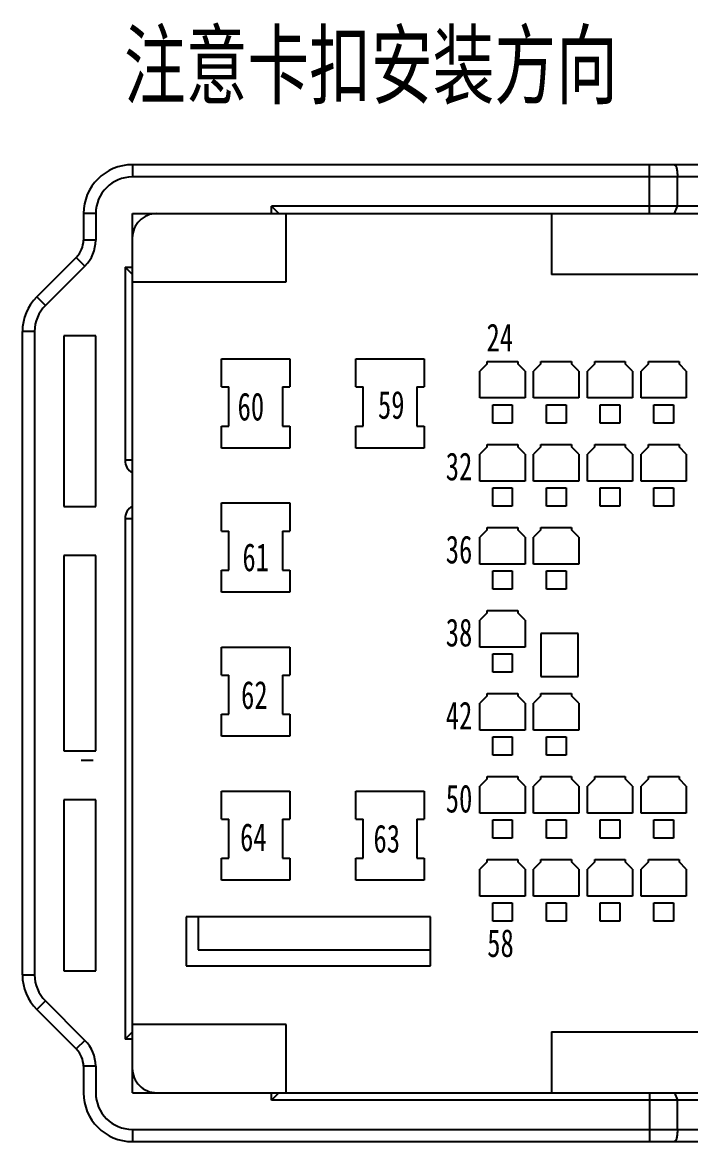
# Model space of a CAD drawing. Header units: inches. Extents: x 47316 to 59086, y 3141 to 11743.
# Drawn here: x 50722 to 50773.7, y 6235.7 to 6322.3 of the extents above; entities that cross this region are included whole.
import ezdxf

# ---------------------------------------------------------------- set-up
doc = ezdxf.new("R2010")
doc.units = ezdxf.units.IN
doc.header["$MEASUREMENT"] = 0
doc.layers.add('_BLACK_HOLE', color=7, linetype='Continuous')
doc.styles.add('MtX_FangSong_GB2312', font='')
doc.styles.get("Standard").update_dxf_attribs({"font": ''})
doc.styles.get('MtX_FangSong_GB2312').set_extended_font_data('FangSong_GB2312')
doc.styles.get('Standard').set_extended_font_data('SimSun')

msp = doc.modelspace()

# ---------------------------------------------------------------- linework, layer by layer
at = {"layer": '_BLACK_HOLE', "color": 0}
for p, q in [((50730.502, 6311.289), (50730.502, 6310.344)), ((50832.171, 6311.289), (50730.502, 6311.289)), ((50770.516, 6307.509), (50770.516, 6311.289)), ((50832.171, 6310.344), (50730.501, 6310.344)), ((50772.663, 6308.076), (50772.663, 6310.344)), ((50741.273, 6307.509), (50741.273, 6308.076)), ((50741.84, 6307.509), (50741.273, 6308.076)), ((50780.968, 6308.076), (50741.273, 6308.076)), ((50772.448, 6307.509), (50772.663, 6308.076)), ((50726.722, 6307.509), (50726.722, 6305.457)), ((50727.667, 6307.509), (50726.722, 6307.509)), ((50727.667, 6307.509), (50727.667, 6305.457)), ((50730.502, 6239.478), (50730.502, 6307.509)), ((50730.502, 6307.509), (50791.178, 6307.509)), ((50742.407, 6302.218), (50742.407, 6307.509)), ((50762.911, 6307.509), (50762.911, 6302.785)), ((50727.667, 6305.457), (50726.722, 6305.457)), ((50726.168, 6304.121), (50723.105, 6301.057)), ((50726.837, 6303.453), (50726.168, 6304.121)), ((50723.773, 6300.389), (50726.837, 6303.453)), ((50729.935, 6303.352), (50729.935, 6288.422)), ((50729.935, 6303.352), (50730.502, 6302.785)), ((50729.935, 6303.352), (50730.502, 6303.352)), ((50778.029, 6302.785), (50762.911, 6302.785)), ((50730.502, 6302.218), (50742.407, 6302.218)), ((50723.773, 6300.389), (50723.105, 6301.057)), ((50721.998, 6248.602), (50721.998, 6298.385)), ((50722.942, 6298.385), (50721.998, 6298.385)), ((50722.942, 6298.385), (50722.942, 6248.602)), ((50725.21, 6298.06), (50725.21, 6284.832)), ((50727.667, 6298.06), (50725.21, 6298.06)), ((50727.667, 6284.832), (50727.667, 6298.06)), ((50737.399, 6294.092), (50737.399, 6296.265)), ((50737.399, 6296.265), (50742.69, 6296.265)), ((50742.69, 6296.265), (50742.69, 6294.092)), ((50747.793, 6294.092), (50747.793, 6296.265)), ((50747.793, 6296.265), (50753.084, 6296.265)), ((50753.084, 6296.265), (50753.084, 6294.092)), ((50757.95, 6295.887), (50757.383, 6295.32)), ((50757.95, 6295.887), (50757.95, 6296.076)), ((50757.95, 6296.076), (50760.313, 6296.076)), ((50760.313, 6296.076), (50760.313, 6295.887)), ((50760.879, 6295.32), (50760.313, 6295.887)), ((50762.108, 6295.887), (50761.541, 6295.32)), ((50762.108, 6295.887), (50762.108, 6296.076)), ((50762.108, 6296.076), (50764.47, 6296.076)), ((50764.47, 6296.076), (50764.47, 6295.887)), ((50765.037, 6295.32), (50764.47, 6295.887)), ((50766.265, 6295.887), (50765.698, 6295.32)), ((50766.265, 6295.887), (50766.265, 6296.076)), ((50766.265, 6296.076), (50768.628, 6296.076)), ((50768.628, 6296.076), (50768.628, 6295.887)), ((50769.194, 6295.32), (50768.628, 6295.887)), ((50770.423, 6295.887), (50769.856, 6295.32)), ((50770.423, 6295.887), (50770.423, 6296.076)), ((50770.423, 6296.076), (50772.785, 6296.076)), ((50772.785, 6296.076), (50772.785, 6295.887)), ((50773.352, 6295.32), (50772.785, 6295.887)), ((50757.383, 6293.241), (50757.383, 6295.32)), ((50760.879, 6295.32), (50760.879, 6293.241)), ((50761.541, 6293.241), (50761.541, 6295.32)), ((50765.037, 6295.32), (50765.037, 6293.241)), ((50765.698, 6293.241), (50765.698, 6295.32)), ((50769.194, 6295.32), (50769.194, 6293.241)), ((50769.856, 6293.241), (50769.856, 6295.32)), ((50773.352, 6295.32), (50773.352, 6293.241)), ((50737.399, 6294.092), (50737.966, 6294.092)), ((50737.966, 6291.068), (50737.966, 6294.092)), ((50742.124, 6294.092), (50742.124, 6291.068)), ((50742.124, 6294.092), (50742.69, 6294.092)), ((50747.793, 6294.092), (50748.36, 6294.092)), ((50748.36, 6291.068), (50748.36, 6294.092)), ((50752.517, 6294.092), (50752.517, 6291.068)), ((50752.517, 6294.092), (50753.084, 6294.092)), ((50760.879, 6293.241), (50757.383, 6293.241)), ((50765.037, 6293.241), (50761.541, 6293.241)), ((50769.194, 6293.241), (50765.698, 6293.241)), ((50773.352, 6293.241), (50769.856, 6293.241)), ((50758.376, 6291.304), (50758.376, 6292.722)), ((50758.376, 6292.722), (50759.887, 6292.722)), ((50759.887, 6292.722), (50759.887, 6291.304)), ((50762.533, 6291.304), (50762.533, 6292.722)), ((50762.533, 6292.722), (50764.045, 6292.722)), ((50764.045, 6292.722), (50764.045, 6291.304)), ((50766.69, 6291.304), (50766.69, 6292.722)), ((50766.69, 6292.722), (50768.202, 6292.722)), ((50768.202, 6292.722), (50768.202, 6291.304)), ((50770.848, 6291.304), (50770.848, 6292.722)), ((50770.848, 6292.722), (50772.36, 6292.722)), ((50772.36, 6292.722), (50772.36, 6291.304)), ((50737.399, 6289.367), (50737.399, 6291.068)), ((50737.399, 6291.068), (50737.966, 6291.068)), ((50742.124, 6291.068), (50742.69, 6291.068)), ((50742.69, 6291.068), (50742.69, 6289.367)), ((50747.793, 6289.367), (50747.793, 6291.068)), ((50747.793, 6291.068), (50748.36, 6291.068)), ((50752.517, 6291.068), (50753.084, 6291.068)), ((50753.084, 6291.068), (50753.084, 6289.367)), ((50759.887, 6291.304), (50758.376, 6291.304)), ((50764.045, 6291.304), (50762.533, 6291.304)), ((50768.202, 6291.304), (50766.69, 6291.304)), ((50772.36, 6291.304), (50770.848, 6291.304)), ((50742.69, 6289.367), (50737.399, 6289.367)), ((50753.084, 6289.367), (50747.793, 6289.367)), ((50757.95, 6289.462), (50757.383, 6288.895)), ((50757.95, 6289.462), (50757.95, 6289.651)), ((50757.95, 6289.651), (50760.313, 6289.651)), ((50760.313, 6289.651), (50760.313, 6289.462)), ((50760.879, 6288.895), (50760.313, 6289.462)), ((50762.108, 6289.462), (50761.541, 6288.895)), ((50762.108, 6289.462), (50762.108, 6289.651)), ((50762.108, 6289.651), (50764.47, 6289.651)), ((50764.47, 6289.651), (50764.47, 6289.462)), ((50765.037, 6288.895), (50764.47, 6289.462)), ((50766.265, 6289.462), (50765.698, 6288.895)), ((50766.265, 6289.462), (50766.265, 6289.651)), ((50766.265, 6289.651), (50768.628, 6289.651)), ((50768.628, 6289.651), (50768.628, 6289.462)), ((50769.194, 6288.895), (50768.628, 6289.462)), ((50770.423, 6289.462), (50769.856, 6288.895)), ((50770.423, 6289.462), (50770.423, 6289.651)), ((50770.423, 6289.651), (50772.785, 6289.651)), ((50772.785, 6289.651), (50772.785, 6289.462)), ((50773.352, 6288.895), (50772.785, 6289.462)), ((50757.383, 6286.816), (50757.383, 6288.895)), ((50760.879, 6288.895), (50760.879, 6286.816)), ((50761.541, 6286.816), (50761.541, 6288.895)), ((50765.037, 6288.895), (50765.037, 6286.816)), ((50765.698, 6286.816), (50765.698, 6288.895)), ((50769.194, 6288.895), (50769.194, 6286.816)), ((50769.856, 6286.816), (50769.856, 6288.895)), ((50773.352, 6288.895), (50773.352, 6286.816)), ((50730.502, 6288.422), (50729.935, 6288.422)), ((50760.879, 6286.816), (50757.383, 6286.816)), ((50765.037, 6286.816), (50761.541, 6286.816)), ((50769.194, 6286.816), (50765.698, 6286.816)), ((50773.352, 6286.816), (50769.856, 6286.816)), ((50758.376, 6284.879), (50758.376, 6286.296)), ((50758.376, 6286.296), (50759.887, 6286.296)), ((50759.887, 6286.296), (50759.887, 6284.879)), ((50762.533, 6284.879), (50762.533, 6286.296)), ((50762.533, 6286.296), (50764.045, 6286.296)), ((50764.045, 6286.296), (50764.045, 6284.879)), ((50766.69, 6284.879), (50766.69, 6286.296)), ((50766.69, 6286.296), (50768.202, 6286.296)), ((50768.202, 6286.296), (50768.202, 6284.879)), ((50770.848, 6284.879), (50770.848, 6286.296)), ((50770.848, 6286.296), (50772.36, 6286.296)), ((50772.36, 6286.296), (50772.36, 6284.879)), ((50737.399, 6282.942), (50737.399, 6285.115)), ((50737.399, 6285.115), (50742.69, 6285.115)), ((50742.69, 6285.115), (50742.69, 6282.942)), ((50725.21, 6284.832), (50727.667, 6284.832)), ((50759.887, 6284.879), (50758.376, 6284.879)), ((50764.045, 6284.879), (50762.533, 6284.879)), ((50768.202, 6284.879), (50766.69, 6284.879)), ((50772.36, 6284.879), (50770.848, 6284.879)), ((50729.935, 6283.887), (50729.935, 6243.635)), ((50730.502, 6283.887), (50729.935, 6283.887)), ((50737.399, 6282.942), (50737.966, 6282.942)), ((50737.966, 6279.919), (50737.966, 6282.942)), ((50742.124, 6282.942), (50742.124, 6279.919)), ((50742.124, 6282.942), (50742.69, 6282.942)), ((50757.95, 6283.037), (50757.383, 6282.47)), ((50757.383, 6280.391), (50757.383, 6282.47)), ((50757.95, 6283.037), (50757.95, 6283.226)), ((50757.95, 6283.226), (50760.313, 6283.226)), ((50760.313, 6283.226), (50760.313, 6283.037)), ((50760.879, 6282.47), (50760.313, 6283.037)), ((50760.879, 6282.47), (50760.879, 6280.391)), ((50762.108, 6283.037), (50761.541, 6282.47)), ((50761.541, 6280.391), (50761.541, 6282.47)), ((50762.108, 6283.037), (50762.108, 6283.226)), ((50762.108, 6283.226), (50764.47, 6283.226)), ((50764.47, 6283.226), (50764.47, 6283.037)), ((50765.037, 6282.47), (50764.47, 6283.037)), ((50765.037, 6282.47), (50765.037, 6280.391)), ((50725.21, 6281.052), (50725.21, 6265.934)), ((50727.667, 6281.052), (50725.21, 6281.052)), ((50727.667, 6265.934), (50727.667, 6281.052)), ((50737.399, 6278.218), (50737.399, 6279.919)), ((50737.399, 6279.919), (50737.966, 6279.919)), ((50742.124, 6279.919), (50742.69, 6279.919)), ((50742.69, 6279.919), (50742.69, 6278.218)), ((50760.879, 6280.391), (50757.383, 6280.391)), ((50758.376, 6278.454), (50758.376, 6279.871)), ((50758.376, 6279.871), (50759.887, 6279.871)), ((50759.887, 6279.871), (50759.887, 6278.454)), ((50765.037, 6280.391), (50761.541, 6280.391)), ((50762.533, 6278.454), (50762.533, 6279.871)), ((50762.533, 6279.871), (50764.045, 6279.871)), ((50764.045, 6279.871), (50764.045, 6278.454)), ((50742.69, 6278.218), (50737.399, 6278.218)), ((50759.887, 6278.454), (50758.376, 6278.454)), ((50764.045, 6278.454), (50762.533, 6278.454)), ((50757.95, 6276.611), (50757.383, 6276.045)), ((50757.95, 6276.611), (50757.95, 6276.8)), ((50757.95, 6276.8), (50760.313, 6276.8)), ((50760.313, 6276.8), (50760.313, 6276.611)), ((50760.879, 6276.045), (50760.313, 6276.611)), ((50757.383, 6273.966), (50757.383, 6276.045)), ((50760.879, 6276.045), (50760.879, 6273.966)), ((50762.108, 6275.005), (50762.108, 6271.698)), ((50764.99, 6275.005), (50762.108, 6275.005)), ((50764.99, 6271.698), (50764.99, 6275.005)), ((50737.399, 6271.793), (50737.399, 6273.966)), ((50737.399, 6273.966), (50742.69, 6273.966)), ((50742.69, 6273.966), (50742.69, 6271.793)), ((50760.879, 6273.966), (50757.383, 6273.966)), ((50758.376, 6272.029), (50758.376, 6273.446)), ((50758.376, 6273.446), (50759.887, 6273.446)), ((50759.887, 6273.446), (50759.887, 6272.029)), ((50759.887, 6272.029), (50758.376, 6272.029)), ((50737.399, 6271.793), (50737.966, 6271.793)), ((50737.966, 6268.769), (50737.966, 6271.793)), ((50742.124, 6271.793), (50742.124, 6268.769)), ((50742.124, 6271.793), (50742.69, 6271.793)), ((50762.108, 6271.698), (50764.99, 6271.698)), ((50757.95, 6270.186), (50757.95, 6270.375)), ((50757.95, 6270.375), (50760.313, 6270.375)), ((50760.313, 6270.375), (50760.313, 6270.186)), ((50762.108, 6270.186), (50762.108, 6270.375)), ((50762.108, 6270.375), (50764.47, 6270.375)), ((50764.47, 6270.375), (50764.47, 6270.186)), ((50757.95, 6270.186), (50757.383, 6269.619)), ((50757.383, 6267.541), (50757.383, 6269.619)), ((50760.879, 6269.619), (50760.313, 6270.186)), ((50760.879, 6269.619), (50760.879, 6267.541)), ((50762.108, 6270.186), (50761.541, 6269.619)), ((50761.541, 6267.541), (50761.541, 6269.619)), ((50765.037, 6269.619), (50764.47, 6270.186)), ((50765.037, 6269.619), (50765.037, 6267.541)), ((50737.399, 6267.068), (50737.399, 6268.769)), ((50737.399, 6268.769), (50737.966, 6268.769)), ((50742.124, 6268.769), (50742.69, 6268.769)), ((50742.69, 6268.769), (50742.69, 6267.068)), ((50742.69, 6267.068), (50737.399, 6267.068)), ((50760.879, 6267.541), (50757.383, 6267.541)), ((50758.376, 6265.604), (50758.376, 6267.021)), ((50758.376, 6267.021), (50759.887, 6267.021)), ((50759.887, 6267.021), (50759.887, 6265.604)), ((50765.037, 6267.541), (50761.541, 6267.541)), ((50762.533, 6265.604), (50762.533, 6267.021)), ((50762.533, 6267.021), (50764.045, 6267.021)), ((50764.045, 6267.021), (50764.045, 6265.604)), ((50725.21, 6265.934), (50727.667, 6265.934)), ((50726.531, 6265.21), (50727.476, 6265.21)), ((50759.887, 6265.604), (50758.376, 6265.604)), ((50764.045, 6265.604), (50762.533, 6265.604)), ((50757.95, 6263.761), (50757.383, 6263.194)), ((50757.95, 6263.761), (50757.95, 6263.95)), ((50757.95, 6263.95), (50760.313, 6263.95)), ((50760.313, 6263.95), (50760.313, 6263.761)), ((50760.879, 6263.194), (50760.313, 6263.761)), ((50762.108, 6263.761), (50761.541, 6263.194)), ((50762.108, 6263.761), (50762.108, 6263.95)), ((50762.108, 6263.95), (50764.47, 6263.95)), ((50764.47, 6263.95), (50764.47, 6263.761)), ((50765.037, 6263.194), (50764.47, 6263.761)), ((50766.265, 6263.761), (50765.698, 6263.194)), ((50766.265, 6263.761), (50766.265, 6263.95)), ((50766.265, 6263.95), (50768.628, 6263.95)), ((50768.628, 6263.95), (50768.628, 6263.761)), ((50769.194, 6263.194), (50768.628, 6263.761)), ((50770.423, 6263.761), (50769.856, 6263.194)), ((50770.423, 6263.761), (50770.423, 6263.95)), ((50770.423, 6263.95), (50772.785, 6263.95)), ((50772.785, 6263.95), (50772.785, 6263.761)), ((50773.352, 6263.194), (50772.785, 6263.761)), ((50737.399, 6260.643), (50737.399, 6262.816)), ((50737.399, 6262.816), (50742.69, 6262.816)), ((50742.69, 6262.816), (50742.69, 6260.643)), ((50747.793, 6260.643), (50747.793, 6262.816)), ((50747.793, 6262.816), (50753.084, 6262.816)), ((50753.084, 6262.816), (50753.084, 6260.643)), ((50757.383, 6261.115), (50757.383, 6263.194)), ((50760.879, 6263.194), (50760.879, 6261.115)), ((50761.541, 6261.115), (50761.541, 6263.194)), ((50765.037, 6263.194), (50765.037, 6261.115)), ((50765.698, 6261.115), (50765.698, 6263.194)), ((50769.194, 6263.194), (50769.194, 6261.115)), ((50769.856, 6261.115), (50769.856, 6263.194)), ((50773.352, 6263.194), (50773.352, 6261.115)), ((50725.21, 6262.155), (50725.21, 6248.926)), ((50727.667, 6262.155), (50725.21, 6262.155)), ((50727.667, 6248.926), (50727.667, 6262.155)), ((50760.879, 6261.115), (50757.383, 6261.115)), ((50765.037, 6261.115), (50761.541, 6261.115)), ((50769.194, 6261.115), (50765.698, 6261.115)), ((50773.352, 6261.115), (50769.856, 6261.115)), ((50737.399, 6260.643), (50737.966, 6260.643)), ((50737.966, 6257.619), (50737.966, 6260.643)), ((50742.124, 6260.643), (50742.124, 6257.619)), ((50742.124, 6260.643), (50742.69, 6260.643)), ((50747.793, 6260.643), (50748.36, 6260.643)), ((50748.36, 6257.619), (50748.36, 6260.643)), ((50752.517, 6260.643), (50752.517, 6257.619)), ((50752.517, 6260.643), (50753.084, 6260.643)), ((50758.376, 6259.178), (50758.376, 6260.596)), ((50758.376, 6260.596), (50759.887, 6260.596)), ((50759.887, 6260.596), (50759.887, 6259.178)), ((50762.533, 6259.178), (50762.533, 6260.596)), ((50762.533, 6260.596), (50764.045, 6260.596)), ((50764.045, 6260.596), (50764.045, 6259.178)), ((50766.69, 6259.178), (50766.69, 6260.596)), ((50766.69, 6260.596), (50768.202, 6260.596)), ((50768.202, 6260.596), (50768.202, 6259.178)), ((50770.848, 6259.178), (50770.848, 6260.596)), ((50770.848, 6260.596), (50772.36, 6260.596)), ((50772.36, 6260.596), (50772.36, 6259.178)), ((50759.887, 6259.178), (50758.376, 6259.178)), ((50764.045, 6259.178), (50762.533, 6259.178)), ((50768.202, 6259.178), (50766.69, 6259.178)), ((50772.36, 6259.178), (50770.848, 6259.178)), ((50737.399, 6255.919), (50737.399, 6257.619)), ((50737.399, 6257.619), (50737.966, 6257.619)), ((50742.124, 6257.619), (50742.69, 6257.619)), ((50742.69, 6257.619), (50742.69, 6255.919)), ((50747.793, 6255.919), (50747.793, 6257.619)), ((50747.793, 6257.619), (50748.36, 6257.619)), ((50752.517, 6257.619), (50753.084, 6257.619)), ((50753.084, 6257.619), (50753.084, 6255.919)), ((50757.95, 6257.336), (50757.383, 6256.769)), ((50757.95, 6257.336), (50757.95, 6257.525)), ((50757.95, 6257.525), (50760.313, 6257.525)), ((50760.313, 6257.525), (50760.313, 6257.336)), ((50760.879, 6256.769), (50760.313, 6257.336)), ((50762.108, 6257.336), (50761.541, 6256.769)), ((50762.108, 6257.336), (50762.108, 6257.525)), ((50762.108, 6257.525), (50764.47, 6257.525)), ((50764.47, 6257.525), (50764.47, 6257.336)), ((50765.037, 6256.769), (50764.47, 6257.336)), ((50766.265, 6257.336), (50765.698, 6256.769)), ((50766.265, 6257.336), (50766.265, 6257.525)), ((50766.265, 6257.525), (50768.628, 6257.525)), ((50768.628, 6257.525), (50768.628, 6257.336)), ((50769.194, 6256.769), (50768.628, 6257.336)), ((50770.423, 6257.336), (50769.856, 6256.769)), ((50770.423, 6257.525), (50772.785, 6257.525)), ((50770.423, 6257.336), (50770.423, 6257.525)), ((50772.785, 6257.525), (50772.785, 6257.336)), ((50773.352, 6256.769), (50772.785, 6257.336)), ((50757.383, 6254.69), (50757.383, 6256.769)), ((50760.879, 6256.769), (50760.879, 6254.69)), ((50761.541, 6254.69), (50761.541, 6256.769)), ((50765.037, 6256.769), (50765.037, 6254.69)), ((50765.698, 6254.69), (50765.698, 6256.769)), ((50769.194, 6256.769), (50769.194, 6254.69)), ((50769.856, 6254.69), (50769.856, 6256.769)), ((50773.352, 6256.769), (50773.352, 6254.69)), ((50742.69, 6255.919), (50737.399, 6255.919)), ((50753.084, 6255.919), (50747.793, 6255.919)), ((50760.879, 6254.69), (50757.383, 6254.69)), ((50765.037, 6254.69), (50761.541, 6254.69)), ((50769.194, 6254.69), (50765.698, 6254.69)), ((50773.352, 6254.69), (50769.856, 6254.69)), ((50758.376, 6252.753), (50758.376, 6254.171)), ((50758.376, 6254.171), (50759.887, 6254.171)), ((50759.887, 6254.171), (50759.887, 6252.753)), ((50762.533, 6252.753), (50762.533, 6254.171)), ((50762.533, 6254.171), (50764.045, 6254.171)), ((50764.045, 6254.171), (50764.045, 6252.753)), ((50766.69, 6254.171), (50768.202, 6254.171)), ((50766.69, 6252.753), (50766.69, 6254.171)), ((50768.202, 6254.171), (50768.202, 6252.753)), ((50770.848, 6254.171), (50772.36, 6254.171)), ((50770.848, 6252.753), (50770.848, 6254.171)), ((50772.36, 6254.171), (50772.36, 6252.753)), ((50734.659, 6253.084), (50734.659, 6249.304)), ((50753.557, 6253.084), (50734.659, 6253.084)), ((50735.604, 6253.084), (50735.604, 6250.533)), ((50753.557, 6249.304), (50753.557, 6253.084)), ((50759.887, 6252.753), (50758.376, 6252.753)), ((50764.045, 6252.753), (50762.533, 6252.753)), ((50768.202, 6252.753), (50766.69, 6252.753)), ((50772.36, 6252.753), (50770.848, 6252.753)), ((50735.604, 6250.533), (50753.557, 6250.533)), ((50725.21, 6248.926), (50727.667, 6248.926)), ((50734.659, 6249.304), (50753.557, 6249.304)), ((50721.998, 6248.602), (50722.942, 6248.602)), ((50723.773, 6246.598), (50723.105, 6245.93)), ((50726.837, 6243.534), (50723.773, 6246.598)), ((50723.105, 6245.93), (50726.168, 6242.866)), ((50742.407, 6244.769), (50730.502, 6244.769)), ((50742.407, 6239.478), (50742.407, 6244.769)), ((50726.837, 6243.534), (50726.169, 6242.866)), ((50730.502, 6244.202), (50729.935, 6243.635)), ((50730.502, 6243.635), (50729.935, 6243.635)), ((50762.911, 6244.202), (50778.029, 6244.202)), ((50762.911, 6244.202), (50762.911, 6239.478)), ((50726.722, 6241.529), (50726.722, 6239.478)), ((50727.667, 6241.529), (50726.722, 6241.529)), ((50727.667, 6241.529), (50727.667, 6239.477)), ((50730.502, 6239.478), (50791.178, 6239.478)), ((50741.273, 6238.911), (50741.273, 6239.478)), ((50741.273, 6238.911), (50741.84, 6239.478)), ((50770.516, 6239.478), (50770.516, 6235.698)), ((50772.448, 6239.478), (50772.663, 6238.911)), ((50780.968, 6238.911), (50741.273, 6238.911)), ((50772.663, 6236.643), (50772.663, 6238.911)), ((50730.501, 6236.643), (50832.171, 6236.643)), ((50730.502, 6236.643), (50730.502, 6235.698)), ((50730.502, 6235.698), (50832.171, 6235.698))]:
    msp.add_line(p, q, dxfattribs=at)
for centre, radius, start, end in [((50730.502, 6307.509), 3.78, 90.00001, 179.99999), ((50730.502, 6307.509), 2.835, 90.00115, 179.99735), ((50732.391, 6305.619), 1.89, 89.9993, 180.0007), ((50724.832, 6305.457), 1.89, 315.00426, 359.99574), ((50724.832, 6305.457), 2.835, 315.00614, 359.99535), ((50725.778, 6298.384), 3.78, 135.00256, 179.99744), ((50725.777, 6298.384), 2.835, 135.00562, 179.99009), ((50731.068, 6288.422), 1.134, 179.99979, 239.99997), ((50731.068, 6283.887), 1.134, 120.00003, 180.00021), ((50725.778, 6248.602), 3.78, 180.00256, 224.99744), ((50725.777, 6248.602), 2.835, 180.00991, 224.99438), ((50724.832, 6241.529), 2.835, 0.00465, 44.99386), ((50724.832, 6241.529), 1.89, 0.00427, 44.99574), ((50732.391, 6241.367), 1.89, 179.9993, 270.0007), ((50730.502, 6239.478), 3.78, 180.00001, 269.99999), ((50730.502, 6239.478), 2.835, 180.00265, 269.99884)]:
    msp.add_arc(centre, radius, start, end, dxfattribs=at)
for points, knots in [([(50772.448, 6311.289), (50772.485, 6311.289), (50772.535, 6311.219), (50772.572, 6311.123), (50772.604, 6311.004), (50772.629, 6310.863), (50772.656, 6310.64), (50772.663, 6310.464), (50772.663, 6310.344)], [0, 0, 0, 0, 0.109413, 0.204457, 0.326634, 0.472512, 0.637339, 1, 1, 1, 1]), ([(50772.663, 6236.643), (50772.663, 6236.522), (50772.656, 6236.347), (50772.629, 6236.124), (50772.604, 6235.983), (50772.572, 6235.864), (50772.535, 6235.768), (50772.485, 6235.698), (50772.448, 6235.698)], [0, 0, 0, 0, 0.362661, 0.527488, 0.673366, 0.795543, 0.890587, 1, 1, 1, 1])]:
    msp.add_open_spline(points, degree=3, knots=knots, dxfattribs=at)

# ---------------------------------------------------------------- texts
at = {"color": 0, "style": 'MtX_FangSong_GB2312', "width": 0.7}
msp.add_text('注意卡扣安装方向', height=5, dxfattribs=at).set_placement((50729.862, 6316.514))
at = {"layer": '_BLACK_HOLE', "color": 0, "width": 0.7}
for s, p in [('24', (50757.896, 6296.839)), ('59', (50749.497, 6291.632)), ('60', (50738.642, 6291.501)), ('32', (50754.743, 6286.864)), ('36', (50754.743, 6280.439)), ('61', (50739.016, 6279.837)), ('38', (50754.743, 6274.014)), ('62', (50738.912, 6269.182)), ('42', (50754.743, 6267.588)), ('50', (50754.743, 6261.163)), ('64', (50738.834, 6258.175)), ('63', (50749.153, 6258.068)), ('58', (50757.949, 6249.984))]:
    msp.add_text(s, height=2.16, dxfattribs=at).set_placement(p)

doc.saveas('drawing.dxf')
